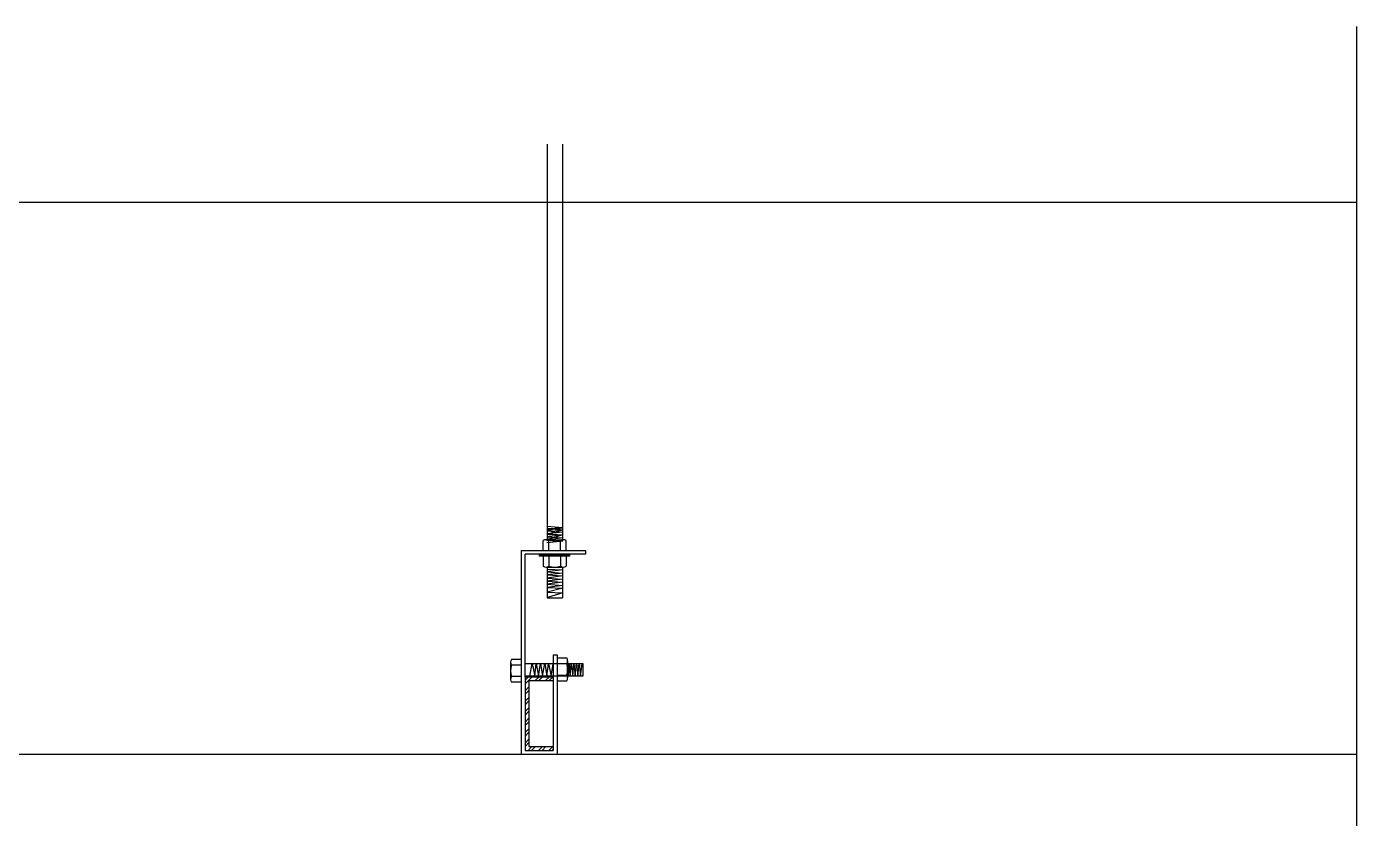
# Model space of a CAD drawing. Header units: metres. Extents: x 39056 to 50773, y 16374 to 21719.
# Drawn here: x 48029 to 50773, y 20086 to 21719 of the extents above; entities that cross this region are included whole.
import ezdxf

# ---------------------------------------------------------------- set-up
doc = ezdxf.new("R2010")
doc.units = ezdxf.units.M
for name, color, linetype in [('10', 8, 'Continuous'), ('10地线纹理填充', 8, 'Continuous'), ('11', 3, 'Continuous'), ('细线', 1, 'Continuous')]:
    doc.layers.add(name, color=color, linetype=linetype)

msp = doc.modelspace()

# ---------------------------------------------------------------- hatches: boundary and pattern name
at = {"layer": '细线'}
h = msp.add_hatch(dxfattribs=at)
h.set_pattern_fill('ANSI32', scale=1.6)
h.paths.add_polyline_path([(49115.59, 20370.36), (49115.59, 20378.36), (49057.48, 20378.36), (49057.48, 20226.36), (49115.59, 20226.36), (49115.59, 20234.36), (49065.48, 20234.36), (49065.48, 20370.36)])

# ---------------------------------------------------------------- linework, layer by layer
at = {"layer": '10'}
msp.add_line((39055.76, 21357.01), (50772.79, 21357.01), dxfattribs=at)
at = {"layer": '10地线纹理填充'}
msp.add_line((50772.79, 21719.49), (50772.79, 16874.5), dxfattribs=at)
at = {"layer": '11'}
msp.add_line((47266.43, 20218.36), (50772.79, 20218.36), dxfattribs=at)
at = {"layer": '细线'}
for p, q in [((49102.99, 21477.01), (49102.99, 20660.63)), ((49134.99, 21477.01), (49134.99, 20660.79)), ((49102.7, 20689.13), (49135.16, 20686.04)), ((49100.75, 20660.86), (49136.21, 20660.86)), ((49135.16, 20671.25), (49102.7, 20666.61)), ((49102.7, 20666.61), (49135.16, 20664.56)), ((49135.16, 20664.56), (49102.7, 20659.92)), ((49135.16, 20686.04), (49103.22, 20681.92)), ((49103.22, 20685.15), (49135.16, 20683.6)), ((49135.16, 20683.6), (49103.22, 20679.49)), ((49103.22, 20681.92), (49135.16, 20680.37)), ((49135.16, 20680.37), (49103.22, 20672.65)), ((49103.22, 20679.49), (49134.65, 20676.4)), ((49134.65, 20676.4), (49103.22, 20673.31)), ((49103.22, 20673.31), (49135.16, 20671.25)), ((49103.22, 20672.65), (49135.16, 20671.11)), ((49135.16, 20671.11), (49103.73, 20661.33)), ((49049.48, 20639.02), (49181.9, 20639.02)), ((49049.48, 20639.02), (49049.48, 20423.59)), ((49094.84, 20639.02), (49094.84, 20659.12)), ((49102.7, 20659.92), (49135.16, 20657.86)), ((49135.16, 20657.86), (49102.7, 20654.26)), ((49106.66, 20639.02), (49106.66, 20659.12)), ((49130.3, 20639.02), (49130.3, 20659.12)), ((49142.12, 20639.02), (49142.12, 20659.12)), ((49181.9, 20639.02), (49181.9, 20631.04)), ((49181.9, 20631.04), (49057.48, 20631.04)), ((49057.48, 20378.36), (49057.48, 20631.04)), ((49094.84, 20626.44), (49094.84, 20606.34)), ((49106.66, 20626.44), (49106.66, 20606.34)), ((49130.3, 20626.44), (49130.3, 20606.34)), ((49142.12, 20626.44), (49142.12, 20606.34)), ((49100.75, 20604.6), (49136.21, 20604.6)), ((49135.16, 20586.54), (49102.7, 20581.91)), ((49102.7, 20581.91), (49135.16, 20579.85)), ((49135.16, 20579.85), (49102.7, 20575.22)), ((49102.99, 20604.83), (49102.99, 20541.06)), ((49103.22, 20600.44), (49135.16, 20598.9)), ((49135.16, 20598.9), (49103.22, 20594.78)), ((49103.22, 20594.78), (49134.65, 20591.69)), ((49134.65, 20591.69), (49103.22, 20588.6)), ((49103.22, 20588.6), (49135.16, 20586.54)), ((49134.99, 20604.67), (49134.99, 20541.06)), ((49102.7, 20575.22), (49135.16, 20573.16)), ((49135.16, 20573.16), (49102.7, 20569.56)), ((49102.7, 20569.56), (49135.16, 20566.47)), ((49135.16, 20566.47), (49103.22, 20562.35)), ((49103.22, 20562.35), (49135.16, 20560.8)), ((49135.16, 20560.8), (49103.22, 20553.08)), ((49103.22, 20553.08), (49135.16, 20551.54)), ((49135.16, 20551.54), (49103.73, 20541.76)), ((49102.99, 20541.06), (49134.99, 20541.06)), ((49049.59, 20414.19), (49029.49, 20414.19)), ((49049.48, 20423.59), (49049.48, 20218.36)), ((49115.59, 20423.59), (49123.59, 20423.59)), ((49115.59, 20423.59), (49115.59, 20226.36)), ((49123.38, 20417.3), (49143.48, 20417.3)), ((49123.59, 20423.59), (49123.59, 20218.36)), ((49027.75, 20408.28), (49027.75, 20372.83)), ((49049.59, 20402.37), (49029.49, 20402.37)), ((49067.17, 20379.53), (49071.93, 20405.38)), ((49071.93, 20405.38), (49077.31, 20379.32)), ((49077.31, 20379.32), (49080.21, 20405.38)), ((49080.21, 20405.38), (49085.38, 20379.53)), ((49085.38, 20379.53), (49089.52, 20405.38)), ((49089.52, 20405.38), (49093.66, 20379.53)), ((49093.66, 20379.53), (49098.42, 20405.38)), ((49098.42, 20405.38), (49102.56, 20379.53)), ((49102.56, 20379.53), (49106.08, 20405.17)), ((49106.08, 20405.17), (49111.05, 20379.53)), ((49111.05, 20379.53), (49115.39, 20405.17)), ((49123.38, 20405.48), (49143.48, 20405.48)), ((49145.22, 20411.39), (49145.22, 20375.93)), ((49146.91, 20379.51), (49148.22, 20405.41)), ((49148.22, 20405.41), (49150.49, 20379.65)), ((49150.49, 20379.65), (49152.8, 20405.26)), ((49152.8, 20405.26), (49155.8, 20379.51)), ((49155.8, 20379.51), (49158.39, 20405.41)), ((49158.39, 20405.41), (49161.1, 20379.51)), ((49161.1, 20379.51), (49163.55, 20405.41)), ((49163.55, 20405.41), (49166.69, 20379.51)), ((49166.69, 20379.51), (49169.14, 20405.55)), ((49169.14, 20405.55), (49171.7, 20379.51)), ((49171.7, 20379.51), (49175.01, 20405.12)), ((49049.59, 20378.74), (49029.49, 20378.74)), ((49049.59, 20366.92), (49029.49, 20366.92)), ((49057.48, 20378.36), (49057.48, 20226.36)), ((49057.48, 20378.36), (49115.59, 20378.36)), ((49065.48, 20370.36), (49065.48, 20234.36)), ((49065.48, 20370.36), (49115.59, 20370.36)), ((49115.59, 20378.36), (49115.59, 20370.36)), ((49123.38, 20381.84), (49143.48, 20381.84)), ((49123.38, 20370.02), (49143.48, 20370.02)), ((49057.48, 20226.36), (49115.59, 20226.36)), ((49065.48, 20234.36), (49115.59, 20234.36)), ((49115.59, 20234.36), (49115.59, 20226.36)), ((49049.48, 20218.36), (49123.59, 20218.36))]:
    msp.add_line(p, q, dxfattribs=at)
msp.add_lwpolyline([(49087.3, 20630.76), (49149.19, 20630.76), (49149.19, 20626.87), (49087.3, 20626.87)], close=True, dxfattribs=at)
msp.add_lwpolyline([(49057.07, 20405.44), (49176.37, 20405.44), (49176.79, 20379.52), (49057.48, 20379.52)], dxfattribs=at)
for centre, radius, start, end in [((49100.75, 20649.97), 10.89, 57.13, 122.87), ((49118.48, 20619.92), 40.94, 73, 107), ((49136.21, 20649.97), 10.89, 57.13, 122.87), ((49100.75, 20615.49), 10.89, 237.13, 302.87), ((49118.48, 20645.54), 40.94, 253, 287), ((49136.21, 20615.49), 10.89, 237.13, 302.87), ((49038.64, 20408.28), 10.89, 147.13, 212.87), ((49134.33, 20411.39), 10.89, 327.13, 32.87), ((49068.69, 20390.55), 40.94, 163, 197), ((49104.28, 20393.66), 40.94, 343, 17), ((49038.64, 20372.83), 10.89, 147.13, 212.87), ((49134.33, 20375.93), 10.89, 327.13, 32.87)]:
    msp.add_arc(centre, radius, start, end, dxfattribs=at)

doc.saveas('drawing.dxf')
